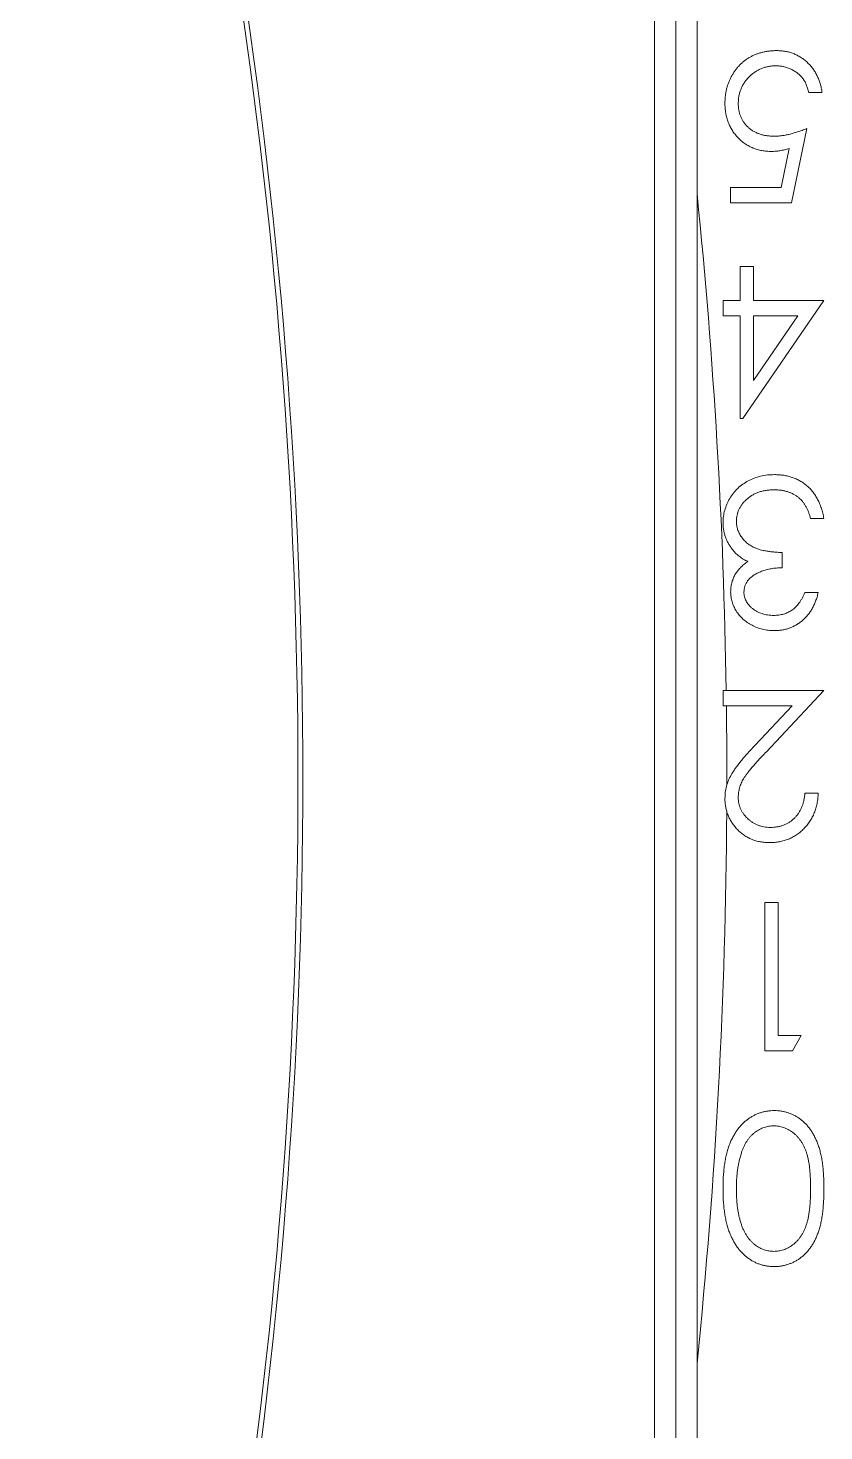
# Model space of a CAD drawing. Header units: millimetres. Extents: x 24.3 to 104.7, y 23.5 to 104.3.
# Drawn here: x 32.95 to 42.48, y 53.98 to 70.79 of the extents above; entities that cross this region are included whole.
import ezdxf

# ---------------------------------------------------------------- set-up
doc = ezdxf.new("R2010")
doc.units = ezdxf.units.MM

msp = doc.modelspace()

# ---------------------------------------------------------------- linework, layer by layer
at = {"color": 7, "linetype": 'Continuous', "lineweight": 15}
for p, q in [((40.707, 88.721), (40.707, 40.139)), ((40.961, 88.721), (40.961, 40.139)), ((40.453, 40.139), (40.453, 88.159)), ((42.457, 70.018), (42.298, 70.018)), ((42.275, 69.585), (42.093, 68.696)), ((41.968, 68.878), (42.064, 69.346)), ((41.363, 68.696), (41.363, 68.878)), ((41.363, 68.878), (41.968, 68.878)), ((42.093, 68.696), (41.363, 68.696)), ((41.477, 67.524), (41.477, 67.934)), ((41.477, 67.934), (41.637, 67.934)), ((41.637, 67.934), (41.637, 67.524)), ((41.272, 67.524), (41.477, 67.524)), ((41.272, 67.341), (41.272, 67.524)), ((42.48, 67.524), (41.51, 66.11)), ((41.637, 67.524), (42.48, 67.524)), ((41.477, 67.341), (41.272, 67.341)), ((41.477, 66.11), (41.477, 67.341)), ((42.167, 67.341), (41.637, 67.341)), ((41.637, 67.341), (41.637, 66.569)), ((41.637, 66.569), (42.167, 67.341)), ((41.51, 66.11), (41.477, 66.11)), ((42.48, 64.915), (42.321, 64.915)), ((41.979, 64.505), (41.979, 64.322)), ((42.252, 64.026), (42.412, 64.026)), ((41.272, 62.671), (41.272, 62.854)), ((41.272, 62.854), (42.48, 62.854)), ((42.48, 62.854), (41.791, 62.118)), ((42.099, 62.671), (41.272, 62.671)), ((41.655, 62.197), (42.099, 62.671)), ((42.252, 61.623), (42.412, 61.623)), ((41.774, 58.536), (41.774, 60.314)), ((41.774, 60.314), (41.933, 60.314)), ((41.933, 60.314), (41.933, 58.718)), ((41.933, 58.718), (42.207, 58.718)), ((42.207, 58.718), (42.102, 58.536)), ((42.102, 58.536), (41.774, 58.536))]:
    msp.add_line(p, q, dxfattribs=at)
for radius, start, end in [(63.768, 341.51546, 18.48454), (63.71, 341.70712, 18.29288), (68.846, 0.88066, 5.84069), (68.846, 359.93916, 0.72888), (68.846, 354.15931, 359.67182)]:
    msp.add_arc((-27.528, 61.796), radius, start, end, dxfattribs=at)
for points, knots in [([(41.295, 69.893), (41.295, 69.907), (41.296, 69.936), (41.299, 69.979), (41.306, 70.021), (41.315, 70.062), (41.326, 70.102), (41.34, 70.141), (41.356, 70.179), (41.375, 70.216), (41.397, 70.251), (41.419, 70.285), (41.444, 70.316), (41.471, 70.346), (41.499, 70.373), (41.529, 70.398), (41.561, 70.421), (41.595, 70.442), (41.63, 70.46), (41.667, 70.476), (41.705, 70.489), (41.744, 70.5), (41.785, 70.509), (41.827, 70.515), (41.871, 70.519), (41.9, 70.519), (41.915, 70.519)], [0, 0, 0, 0, 0.044012, 0.087429, 0.13011, 0.172543, 0.214195, 0.256275, 0.298269, 0.340356, 0.382404, 0.423406, 0.464232, 0.504057, 0.543842, 0.583267, 0.623086, 0.66291, 0.70323, 0.743614, 0.784555, 0.825761, 0.867766, 0.910751, 0.954917, 1, 1, 1, 1]), ([(41.915, 70.519), (41.933, 70.519), (41.968, 70.518), (42.019, 70.511), (42.068, 70.501), (42.115, 70.485), (42.159, 70.465), (42.202, 70.441), (42.242, 70.413), (42.28, 70.38), (42.315, 70.344), (42.347, 70.305), (42.375, 70.264), (42.399, 70.219), (42.42, 70.173), (42.436, 70.123), (42.449, 70.072), (42.455, 70.036), (42.457, 70.018)], [0, 0, 0, 0, 0.065435, 0.128735, 0.190276, 0.250777, 0.31088, 0.370805, 0.431559, 0.49348, 0.555853, 0.617262, 0.678601, 0.740657, 0.802944, 0.866775, 0.932333, 1, 1, 1, 1]), ([(41.906, 70.337), (41.89, 70.337), (41.861, 70.336), (41.816, 70.33), (41.774, 70.32), (41.733, 70.306), (41.694, 70.287), (41.657, 70.265), (41.621, 70.239), (41.587, 70.209), (41.556, 70.176), (41.529, 70.14), (41.506, 70.103), (41.487, 70.063), (41.472, 70.022), (41.462, 69.978), (41.456, 69.933), (41.455, 69.902), (41.454, 69.886)], [0, 0, 0, 0, 0.064204, 0.126419, 0.187672, 0.248041, 0.308337, 0.36969, 0.431725, 0.49597, 0.559779, 0.622313, 0.683925, 0.745104, 0.806749, 0.869093, 0.933293, 1, 1, 1, 1]), ([(42.298, 70.018), (42.294, 70.035), (42.286, 70.067), (42.27, 70.113), (42.25, 70.154), (42.225, 70.19), (42.197, 70.222), (42.164, 70.25), (42.127, 70.276), (42.086, 70.297), (42.043, 70.315), (41.998, 70.328), (41.952, 70.336), (41.921, 70.337), (41.906, 70.337)], [0, 0, 0, 0, 0.094698, 0.182014, 0.264406, 0.342045, 0.418973, 0.496386, 0.577255, 0.661406, 0.746637, 0.831347, 0.915196, 1, 1, 1, 1]), ([(41.854, 69.311), (41.835, 69.312), (41.796, 69.313), (41.738, 69.321), (41.684, 69.333), (41.632, 69.351), (41.583, 69.374), (41.536, 69.402), (41.493, 69.436), (41.452, 69.474), (41.415, 69.516), (41.383, 69.561), (41.355, 69.609), (41.334, 69.661), (41.316, 69.715), (41.304, 69.772), (41.296, 69.831), (41.295, 69.872), (41.295, 69.893)], [0, 0, 0, 0, 0.065791, 0.129362, 0.190756, 0.251258, 0.310777, 0.370654, 0.431036, 0.492864, 0.555071, 0.61634, 0.676976, 0.738326, 0.800812, 0.864812, 0.931063, 1, 1, 1, 1]), ([(41.454, 69.886), (41.455, 69.872), (41.455, 69.844), (41.461, 69.803), (41.47, 69.765), (41.483, 69.728), (41.499, 69.693), (41.52, 69.661), (41.543, 69.63), (41.571, 69.602), (41.601, 69.576), (41.634, 69.554), (41.67, 69.536), (41.708, 69.52), (41.748, 69.508), (41.791, 69.5), (41.836, 69.495), (41.867, 69.494), (41.883, 69.494)], [0, 0, 0, 0, 0.065364, 0.127475, 0.188336, 0.247203, 0.305628, 0.363605, 0.422603, 0.482641, 0.543265, 0.604095, 0.664953, 0.727207, 0.791428, 0.858028, 0.927023, 1, 1, 1, 1]), ([(41.883, 69.494), (41.897, 69.494), (41.926, 69.495), (41.969, 69.499), (42.015, 69.506), (42.063, 69.516), (42.113, 69.529), (42.165, 69.545), (42.22, 69.563), (42.256, 69.578), (42.275, 69.585)], [0, 0, 0, 0, 0.10308, 0.21102, 0.325963, 0.4465, 0.574634, 0.7089, 0.851186, 1, 1, 1, 1]), ([(42.064, 69.346), (42.045, 69.341), (42.009, 69.331), (41.955, 69.319), (41.904, 69.313), (41.87, 69.312), (41.854, 69.311)], [0, 0, 0, 0, 0.275068, 0.532901, 0.773973, 1, 1, 1, 1]), ([(41.272, 64.866), (41.273, 64.891), (41.275, 64.94), (41.291, 65.014), (41.316, 65.085), (41.352, 65.154), (41.395, 65.218), (41.447, 65.276), (41.507, 65.325), (41.574, 65.366), (41.646, 65.399), (41.722, 65.423), (41.804, 65.437), (41.859, 65.439), (41.887, 65.439)], [0, 0, 0, 0, 0.079635, 0.158895, 0.23958, 0.322382, 0.405793, 0.487884, 0.569711, 0.653048, 0.737434, 0.822573, 0.909763, 1, 1, 1, 1]), ([(41.887, 65.439), (41.906, 65.439), (41.944, 65.438), (41.999, 65.432), (42.051, 65.421), (42.101, 65.407), (42.149, 65.388), (42.194, 65.365), (42.237, 65.338), (42.277, 65.307), (42.315, 65.272), (42.349, 65.232), (42.379, 65.189), (42.406, 65.142), (42.43, 65.091), (42.45, 65.036), (42.468, 64.977), (42.476, 64.936), (42.48, 64.915)], [0, 0, 0, 0, 0.065538, 0.128956, 0.190367, 0.249965, 0.308569, 0.366415, 0.424556, 0.483181, 0.542251, 0.601744, 0.662508, 0.7245, 0.789139, 0.856354, 0.926299, 1, 1, 1, 1]), ([(41.884, 65.257), (41.868, 65.257), (41.835, 65.256), (41.788, 65.251), (41.743, 65.242), (41.7, 65.23), (41.66, 65.214), (41.623, 65.194), (41.588, 65.171), (41.555, 65.145), (41.526, 65.117), (41.501, 65.086), (41.48, 65.055), (41.462, 65.023), (41.448, 64.989), (41.439, 64.954), (41.432, 64.918), (41.432, 64.893), (41.432, 64.881)], [0, 0, 0, 0, 0.076062, 0.148732, 0.218375, 0.285723, 0.351058, 0.414935, 0.478486, 0.542169, 0.60475, 0.664119, 0.7215, 0.777616, 0.832666, 0.887858, 0.943468, 1, 1, 1, 1]), ([(42.181, 65.161), (42.171, 65.169), (42.152, 65.184), (42.119, 65.203), (42.085, 65.22), (42.049, 65.234), (42.01, 65.244), (41.97, 65.252), (41.928, 65.256), (41.899, 65.257), (41.884, 65.257)], [0, 0, 0, 0, 0.11826, 0.236156, 0.35563, 0.476249, 0.600164, 0.728633, 0.861326, 1, 1, 1, 1]), ([(42.321, 64.915), (42.316, 64.929), (42.308, 64.955), (42.295, 64.994), (42.279, 65.029), (42.262, 65.061), (42.244, 65.091), (42.225, 65.117), (42.204, 65.141), (42.189, 65.154), (42.181, 65.161)], [0, 0, 0, 0, 0.14977, 0.291316, 0.425966, 0.55216, 0.671527, 0.786122, 0.895325, 1, 1, 1, 1]), ([(41.432, 64.881), (41.432, 64.864), (41.434, 64.831), (41.446, 64.783), (41.465, 64.736), (41.492, 64.691), (41.526, 64.651), (41.564, 64.614), (41.609, 64.584), (41.65, 64.563), (41.687, 64.549), (41.718, 64.539), (41.753, 64.531), (41.791, 64.524), (41.833, 64.517), (41.878, 64.512), (41.927, 64.508), (41.961, 64.506), (41.979, 64.505)], [0, 0, 0, 0, 0.066903, 0.133472, 0.201015, 0.271618, 0.342884, 0.413833, 0.485572, 0.559817, 0.599915, 0.643623, 0.691922, 0.744713, 0.801511, 0.862871, 0.929335, 1, 1, 1, 1]), ([(41.378, 64.55), (41.37, 64.561), (41.353, 64.585), (41.332, 64.622), (41.313, 64.66), (41.298, 64.699), (41.286, 64.739), (41.278, 64.78), (41.273, 64.823), (41.272, 64.851), (41.272, 64.866)], [0, 0, 0, 0, 0.128146, 0.254193, 0.378141, 0.501381, 0.623957, 0.747076, 0.872865, 1, 1, 1, 1]), ([(41.571, 64.398), (41.552, 64.407), (41.514, 64.425), (41.464, 64.461), (41.417, 64.502), (41.391, 64.534), (41.378, 64.55)], [0, 0, 0, 0, 0.253916, 0.503896, 0.750255, 1, 1, 1, 1]), ([(41.363, 64.032), (41.364, 64.051), (41.365, 64.088), (41.375, 64.141), (41.391, 64.192), (41.414, 64.24), (41.444, 64.284), (41.48, 64.326), (41.522, 64.364), (41.554, 64.387), (41.571, 64.398)], [0, 0, 0, 0, 0.1280675, 0.2506083, 0.3706302, 0.4900722, 0.6103748, 0.7343131, 0.8632165, 1, 1, 1, 1]), ([(41.979, 64.322), (41.957, 64.322), (41.914, 64.321), (41.851, 64.313), (41.79, 64.3), (41.734, 64.282), (41.683, 64.26), (41.638, 64.235), (41.602, 64.206), (41.572, 64.175), (41.55, 64.141), (41.534, 64.106), (41.525, 64.069), (41.523, 64.044), (41.523, 64.031)], [0, 0, 0, 0, 0.110151, 0.215684, 0.318037, 0.418137, 0.511656, 0.596672, 0.673801, 0.744527, 0.810701, 0.874075, 0.936704, 1, 1, 1, 1]), ([(41.883, 63.57), (41.859, 63.571), (41.813, 63.572), (41.746, 63.585), (41.681, 63.605), (41.619, 63.633), (41.562, 63.667), (41.51, 63.707), (41.466, 63.754), (41.429, 63.805), (41.4, 63.86), (41.379, 63.916), (41.366, 63.974), (41.364, 64.013), (41.363, 64.032)], [0, 0, 0, 0, 0.090254, 0.17854, 0.266093, 0.354631, 0.441886, 0.525747, 0.608114, 0.690197, 0.770821, 0.848326, 0.924012, 1, 1, 1, 1]), ([(41.523, 64.031), (41.523, 64.022), (41.523, 64.004), (41.529, 63.977), (41.537, 63.95), (41.548, 63.925), (41.562, 63.901), (41.58, 63.878), (41.6, 63.856), (41.624, 63.835), (41.65, 63.816), (41.678, 63.799), (41.708, 63.784), (41.739, 63.773), (41.772, 63.764), (41.807, 63.757), (41.843, 63.753), (41.868, 63.753), (41.88, 63.753)], [0, 0, 0, 0, 0.055265, 0.109948, 0.163898, 0.21807, 0.273285, 0.330884, 0.390478, 0.454119, 0.518941, 0.583379, 0.648575, 0.715078, 0.782538, 0.852347, 0.924941, 1, 1, 1, 1]), ([(41.88, 63.753), (41.901, 63.753), (41.94, 63.755), (41.997, 63.767), (42.05, 63.786), (42.09, 63.809), (42.12, 63.832), (42.142, 63.852), (42.163, 63.874), (42.182, 63.899), (42.201, 63.927), (42.219, 63.957), (42.237, 63.991), (42.247, 64.014), (42.252, 64.026)], [0, 0, 0, 0, 0.122728, 0.239717, 0.351862, 0.463202, 0.520261, 0.579432, 0.640596, 0.705298, 0.773236, 0.844649, 0.920046, 1, 1, 1, 1]), ([(42.412, 64.026), (42.407, 64.008), (42.399, 63.973), (42.381, 63.923), (42.362, 63.876), (42.339, 63.832), (42.314, 63.791), (42.285, 63.754), (42.254, 63.719), (42.22, 63.688), (42.183, 63.66), (42.145, 63.636), (42.105, 63.616), (42.064, 63.599), (42.021, 63.586), (41.976, 63.577), (41.93, 63.571), (41.898, 63.571), (41.883, 63.57)], [0, 0, 0, 0, 0.072625, 0.141977, 0.208985, 0.273957, 0.336889, 0.398745, 0.460116, 0.520825, 0.580994, 0.640152, 0.698622, 0.757271, 0.816427, 0.876254, 0.937165, 1, 1, 1, 1]), ([(41.295, 61.559), (41.296, 61.584), (41.297, 61.633), (41.312, 61.705), (41.335, 61.775), (41.362, 61.831), (41.39, 61.876), (41.415, 61.914), (41.444, 61.954), (41.478, 61.997), (41.516, 62.043), (41.558, 62.092), (41.605, 62.143), (41.638, 62.178), (41.655, 62.197)], [0, 0, 0, 0, 0.098701, 0.195671, 0.29242, 0.391339, 0.444459, 0.504225, 0.570348, 0.642914, 0.72229, 0.807923, 0.90047, 1, 1, 1, 1]), ([(41.791, 62.118), (41.774, 62.1), (41.742, 62.067), (41.696, 62.018), (41.655, 61.972), (41.619, 61.93), (41.587, 61.891), (41.559, 61.856), (41.536, 61.825), (41.512, 61.788), (41.489, 61.742), (41.469, 61.687), (41.457, 61.631), (41.455, 61.592), (41.454, 61.573)], [0, 0, 0, 0, 0.110794, 0.212813, 0.306078, 0.390617, 0.467233, 0.534451, 0.593867, 0.644833, 0.736221, 0.825037, 0.911992, 1, 1, 1, 1]), ([(41.832, 61.03), (41.812, 61.031), (41.774, 61.032), (41.718, 61.039), (41.665, 61.051), (41.615, 61.069), (41.567, 61.091), (41.523, 61.118), (41.481, 61.15), (41.443, 61.187), (41.408, 61.227), (41.378, 61.269), (41.352, 61.313), (41.331, 61.359), (41.315, 61.406), (41.303, 61.455), (41.296, 61.507), (41.295, 61.541), (41.295, 61.559)], [0, 0, 0, 0, 0.06948, 0.136525, 0.200801, 0.263983, 0.325711, 0.387271, 0.449493, 0.512955, 0.576266, 0.637575, 0.697901, 0.757558, 0.816588, 0.876646, 0.937286, 1, 1, 1, 1]), ([(41.454, 61.573), (41.455, 61.561), (41.455, 61.537), (41.461, 61.502), (41.469, 61.468), (41.482, 61.436), (41.498, 61.404), (41.517, 61.374), (41.54, 61.346), (41.566, 61.319), (41.595, 61.294), (41.625, 61.272), (41.657, 61.254), (41.691, 61.239), (41.726, 61.227), (41.762, 61.219), (41.801, 61.214), (41.827, 61.213), (41.84, 61.213)], [0, 0, 0, 0, 0.061969, 0.122129, 0.180999, 0.240162, 0.299865, 0.359951, 0.421742, 0.486546, 0.551508, 0.614995, 0.67724, 0.739715, 0.803039, 0.866487, 0.931969, 1, 1, 1, 1]), ([(42.412, 61.623), (42.411, 61.602), (42.409, 61.56), (42.399, 61.5), (42.385, 61.442), (42.366, 61.387), (42.342, 61.335), (42.313, 61.285), (42.279, 61.239), (42.24, 61.196), (42.198, 61.157), (42.153, 61.123), (42.105, 61.095), (42.056, 61.071), (42.003, 61.053), (41.948, 61.04), (41.891, 61.032), (41.852, 61.031), (41.832, 61.03)], [0, 0, 0, 0, 0.068799, 0.135118, 0.199001, 0.261934, 0.323531, 0.385435, 0.447216, 0.510018, 0.572511, 0.633364, 0.693217, 0.752555, 0.812558, 0.873261, 0.935543, 1, 1, 1, 1]), ([(41.84, 61.213), (41.854, 61.213), (41.881, 61.214), (41.921, 61.219), (41.96, 61.227), (41.996, 61.239), (42.031, 61.254), (42.064, 61.273), (42.095, 61.294), (42.124, 61.32), (42.15, 61.348), (42.175, 61.379), (42.195, 61.413), (42.213, 61.45), (42.227, 61.489), (42.239, 61.531), (42.248, 61.576), (42.251, 61.607), (42.252, 61.623)], [0, 0, 0, 0, 0.064442, 0.1265535, 0.1867788, 0.245944, 0.3041103, 0.3617853, 0.4202554, 0.4799429, 0.5402862, 0.6007124, 0.6619622, 0.7244722, 0.7888813, 0.8563063, 0.9263482, 1, 1, 1, 1]), ([(41.272, 56.886), (41.272, 56.913), (41.273, 56.966), (41.276, 57.043), (41.283, 57.116), (41.291, 57.185), (41.303, 57.25), (41.316, 57.31), (41.333, 57.367), (41.351, 57.419), (41.372, 57.467), (41.395, 57.512), (41.42, 57.554), (41.446, 57.593), (41.475, 57.629), (41.506, 57.662), (41.538, 57.692), (41.572, 57.719), (41.608, 57.743), (41.645, 57.763), (41.682, 57.78), (41.721, 57.795), (41.761, 57.806), (41.802, 57.813), (41.843, 57.819), (41.872, 57.819), (41.886, 57.819)], [0, 0, 0, 0, 0.06506, 0.12705, 0.185506, 0.240752, 0.292964, 0.342446, 0.388918, 0.432675, 0.474526, 0.51467, 0.553643, 0.591461, 0.627839, 0.663419, 0.698598, 0.733203, 0.767395, 0.800835, 0.834007, 0.866988, 0.899725, 0.932706, 0.966178, 1, 1, 1, 1]), ([(41.886, 57.819), (41.9, 57.819), (41.927, 57.819), (41.968, 57.814), (42.008, 57.806), (42.047, 57.795), (42.085, 57.782), (42.122, 57.765), (42.157, 57.745), (42.192, 57.722), (42.225, 57.696), (42.256, 57.667), (42.286, 57.635), (42.313, 57.599), (42.339, 57.561), (42.363, 57.52), (42.384, 57.476), (42.405, 57.428), (42.422, 57.377), (42.438, 57.321), (42.451, 57.26), (42.462, 57.195), (42.47, 57.124), (42.476, 57.049), (42.48, 56.969), (42.48, 56.914), (42.48, 56.886)], [0, 0, 0, 0, 0.033791, 0.066629, 0.099295, 0.131651, 0.163609, 0.196131, 0.228933, 0.262192, 0.296029, 0.330259, 0.365105, 0.400999, 0.43791, 0.476001, 0.515551, 0.556588, 0.599944, 0.646608, 0.696401, 0.749757, 0.806838, 0.867422, 0.93188, 1, 1, 1, 1]), ([(41.88, 57.637), (41.861, 57.636), (41.821, 57.634), (41.764, 57.62), (41.708, 57.595), (41.664, 57.567), (41.631, 57.541), (41.607, 57.518), (41.585, 57.493), (41.565, 57.465), (41.546, 57.436), (41.528, 57.403), (41.513, 57.368), (41.504, 57.344), (41.499, 57.332)], [0, 0, 0, 0, 0.112802, 0.225203, 0.339663, 0.459731, 0.521784, 0.583969, 0.64821, 0.71391, 0.781027, 0.851466, 0.924059, 1, 1, 1, 1]), ([(42.321, 56.885), (42.321, 56.909), (42.32, 56.955), (42.317, 57.022), (42.313, 57.084), (42.308, 57.142), (42.3, 57.195), (42.291, 57.244), (42.28, 57.289), (42.267, 57.329), (42.252, 57.366), (42.236, 57.401), (42.219, 57.433), (42.199, 57.463), (42.178, 57.49), (42.156, 57.516), (42.131, 57.539), (42.097, 57.566), (42.053, 57.594), (41.997, 57.619), (41.939, 57.634), (41.9, 57.636), (41.88, 57.637)], [0, 0, 0, 0, 0.07296, 0.1416, 0.205587, 0.265332, 0.320634, 0.371501, 0.41848, 0.461394, 0.501833, 0.540509, 0.577889, 0.614316, 0.649702, 0.68457, 0.718634, 0.75236, 0.817631, 0.879708, 0.939958, 1, 1, 1, 1]), ([(41.499, 57.332), (41.494, 57.316), (41.483, 57.284), (41.469, 57.234), (41.458, 57.181), (41.448, 57.127), (41.441, 57.07), (41.435, 57.01), (41.432, 56.948), (41.432, 56.906), (41.432, 56.885)], [0, 0, 0, 0, 0.110588, 0.224542, 0.342503, 0.464324, 0.590756, 0.722227, 0.858843, 1, 1, 1, 1]), ([(41.886, 55.95), (41.872, 55.95), (41.843, 55.951), (41.802, 55.956), (41.761, 55.963), (41.722, 55.975), (41.683, 55.988), (41.646, 56.006), (41.609, 56.026), (41.574, 56.05), (41.54, 56.076), (41.507, 56.106), (41.477, 56.139), (41.448, 56.175), (41.421, 56.214), (41.397, 56.256), (41.374, 56.301), (41.352, 56.35), (41.334, 56.402), (41.317, 56.459), (41.303, 56.519), (41.292, 56.584), (41.283, 56.654), (41.276, 56.727), (41.273, 56.805), (41.272, 56.858), (41.272, 56.886)], [0, 0, 0, 0, 0.033788, 0.067226, 0.099841, 0.132545, 0.16513, 0.198011, 0.23128, 0.265044, 0.299216, 0.334359, 0.369695, 0.406258, 0.443804, 0.482982, 0.523085, 0.565267, 0.609343, 0.656393, 0.705887, 0.758326, 0.813833, 0.872795, 0.934723, 1, 1, 1, 1]), ([(41.432, 56.885), (41.432, 56.863), (41.432, 56.822), (41.435, 56.76), (41.44, 56.702), (41.446, 56.647), (41.455, 56.595), (41.465, 56.545), (41.477, 56.499), (41.491, 56.455), (41.506, 56.415), (41.524, 56.377), (41.542, 56.342), (41.562, 56.31), (41.583, 56.281), (41.607, 56.254), (41.631, 56.23), (41.665, 56.203), (41.709, 56.175), (41.765, 56.15), (41.822, 56.136), (41.861, 56.134), (41.88, 56.133)], [0, 0, 0, 0, 0.065676, 0.128493, 0.188147, 0.245074, 0.299412, 0.350857, 0.399879, 0.446605, 0.491185, 0.533304, 0.573777, 0.612448, 0.649516, 0.685448, 0.720274, 0.754004, 0.819087, 0.880502, 0.940316, 1, 1, 1, 1]), ([(41.88, 56.133), (41.9, 56.134), (41.939, 56.136), (41.997, 56.15), (42.053, 56.175), (42.098, 56.203), (42.131, 56.23), (42.155, 56.253), (42.178, 56.278), (42.199, 56.306), (42.218, 56.336), (42.235, 56.368), (42.251, 56.402), (42.266, 56.439), (42.279, 56.479), (42.291, 56.524), (42.299, 56.573), (42.307, 56.627), (42.313, 56.685), (42.317, 56.748), (42.32, 56.815), (42.321, 56.861), (42.321, 56.885)], [0, 0, 0, 0, 0.060389, 0.120888, 0.182614, 0.247365, 0.281082, 0.314872, 0.349216, 0.384592, 0.421009, 0.45806, 0.496725, 0.537154, 0.580057, 0.627112, 0.678324, 0.733973, 0.793739, 0.857708, 0.926695, 1, 1, 1, 1]), ([(42.48, 56.886), (42.48, 56.857), (42.48, 56.802), (42.476, 56.721), (42.47, 56.645), (42.462, 56.575), (42.452, 56.509), (42.439, 56.448), (42.423, 56.393), (42.406, 56.342), (42.386, 56.295), (42.365, 56.251), (42.34, 56.21), (42.315, 56.172), (42.287, 56.137), (42.258, 56.105), (42.226, 56.075), (42.193, 56.049), (42.158, 56.026), (42.122, 56.005), (42.085, 55.989), (42.047, 55.975), (42.008, 55.964), (41.968, 55.956), (41.927, 55.951), (41.9, 55.95), (41.886, 55.95)], [0, 0, 0, 0, 0.0685939, 0.1332446, 0.1943105, 0.2512765, 0.3045101, 0.354231, 0.4004762, 0.4434059, 0.4840096, 0.5232466, 0.5610363, 0.5978937, 0.6335116, 0.6685002, 0.7028753, 0.7370646, 0.7706721, 0.8035672, 0.8361831, 0.8684617, 0.9008476, 0.9334672, 0.9662579, 1, 1, 1, 1])]:
    msp.add_open_spline(points, degree=3, knots=knots, dxfattribs=at)

doc.saveas('drawing.dxf')
